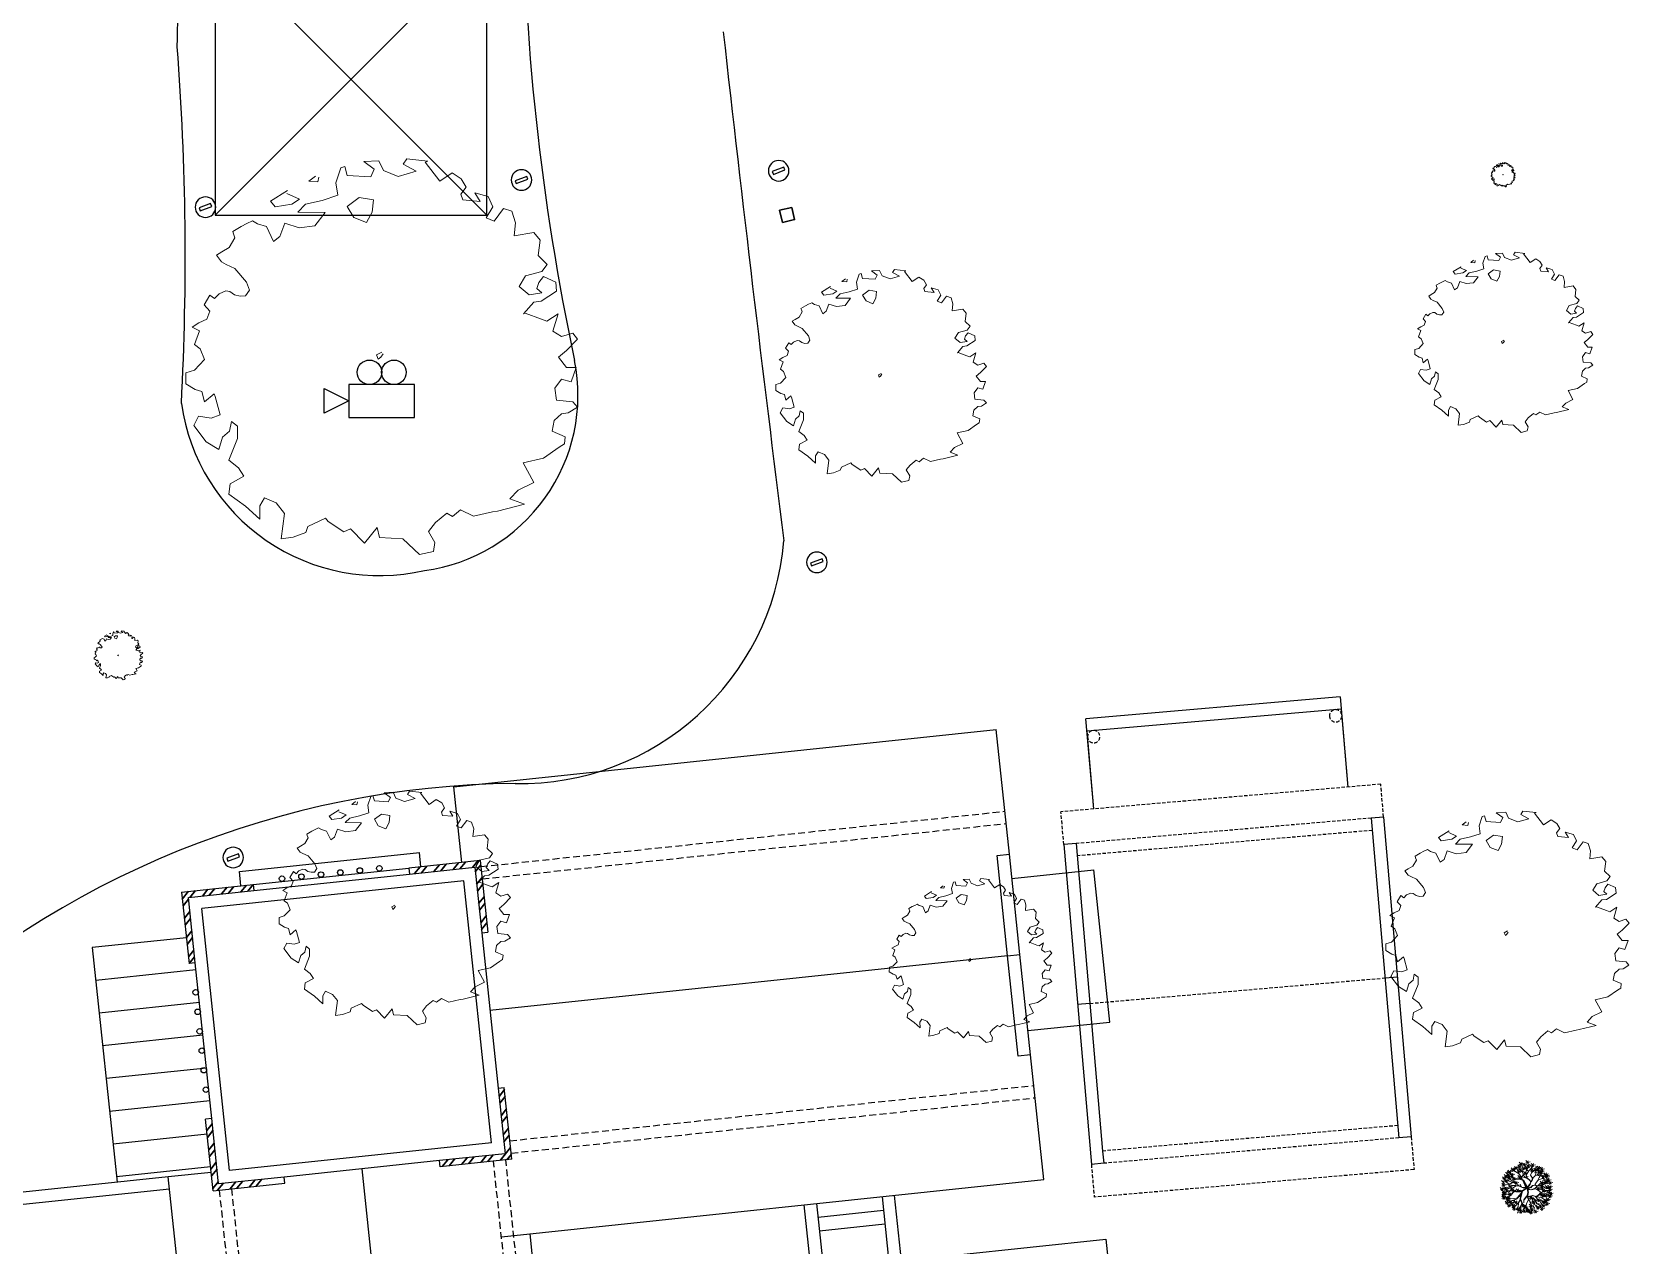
# Model space of a CAD drawing. Extents: x 2080 to 102394, y 2071 to 93424.
# Drawn here: x 86139 to 87303, y 77948 to 78833 of the extents above; entities that cross this region are included whole.
import ezdxf

# ---------------------------------------------------------------- set-up
doc = ezdxf.new("R2010")
doc.units = 0
doc.header["$LTSCALE"] = 20
doc.header["$MEASUREMENT"] = 0
doc.linetypes.add('HIDDEN', pattern=[0.375, 0.25, -0.125])
doc.linetypes.add('HIDDEN2', pattern=[0.1875, 0.125, -0.0625])
for name, color, linetype, lineweight in [('camera', 11, 'Continuous', 13), ('Mango tree', 96, 'Continuous', 5), ('NEEM TREE', 84, 'Continuous', 5), ('sappotta', 114, 'Continuous', 5), ('STONE', 2, 'Continuous', 30), ('tree', 60, 'Continuous', 0)]:
    doc.layers.add(name, color=color, linetype=linetype, lineweight=lineweight)
for name, color, linetype in [('COLUMN', 31, 'Continuous'), ('ELEC', 11, 'Continuous'), ('road', 2, 'Continuous'), ('Roof lilne', 31, 'Continuous'), ('wall', 13, 'Continuous'), ('WOOD', 7, 'Continuous')]:
    doc.layers.add(name, color=color, linetype=linetype)
pattern_1 = [(45, (-16404.348, -343.79), (-7.071068, 7.071068), []), (45, (-16404.348, -338.79), (-7.071068, 7.071068), [])]

# ---------------------------------------------------------------- blocks, each defined once
blk = doc.blocks.new('A$C5D113755')
at = {"color": 9}
for p, q in [((-186, 66), (-186, 9)), ((0, 9), (0, 66)), ((0, 9), (-186, 9))]:
    blk.add_line(p, q, dxfattribs=at)
at = {"layer": 'COLUMN', "linetype": 'HIDDEN2'}
for centre in [(-181.5, 13.5), (-4.5, 13.5)]:
    blk.add_circle(centre, 4.5, dxfattribs=at)
at = {"layer": 'Roof lilne', "linetype": 'HIDDEN2'}
for p, q in [((24, 348), (-210, 348)), ((-210, 324), (-210, 348)), ((24, 324), (24, 348)), ((-201, 207), (15, 207)), ((-210, 90), (-210, 66)), ((24, 90), (24, 66)), ((24, 66), (-210, 66))]:
    blk.add_line(p, q, dxfattribs=at)
at = {"layer": 'Roof lilne'}
for p, q in [((-186, 66), (-186, 0)), ((0, 0), (0, 66)), ((0, 0), (-186, 0))]:
    blk.add_line(p, q, dxfattribs=at)
at = {"layer": 'wall', "color": 2}
for p, q in [((-210, 90), (-210, 324)), ((-201, 324), (-210, 324)), ((-201, 315), (-201, 324)), ((-201, 90), (-201, 315)), ((15, 90), (15, 324)), ((24, 324), (15, 324)), ((24, 90), (24, 324)), ((-201, 207), (-210, 207)), ((15, 207), (24, 207)), ((-201, 90), (-210, 90)), ((24, 90), (15, 90))]:
    blk.add_line(p, q, dxfattribs=at)
at = {"layer": 'wall', "color": 2, "linetype": 'HIDDEN2'}
for p, q in [((15, 324), (-201, 324)), ((15, 315), (-201, 315)), ((15, 99), (-201, 99)), ((15, 90), (-201, 90))]:
    blk.add_line(p, q, dxfattribs=at)
blk = doc.blocks.new('NEEM')
at = {"layer": 'sappotta', "linetype": 'Continuous'}
for p, q in [((-0.1911, 1.0989), (-0.2131, 1.0923)), ((-0.177, 1.0484), (-0.1911, 1.0989)), ((0.0031, 1.1323), (-0.083, 1.1274)), ((-0.083, 1.1274), (-0.0227, 1.0834)), ((0.0298, 1.0769), (0.0031, 1.1323)), ((0.1622, 1.1437), (0.1418, 1.1119)), ((0.1418, 1.1119), (0.2162, 1.072)), ((0.2828, 1.1298), (0.1622, 1.1437)), ((0.2671, 1.1233), (0.2828, 1.1298)), ((0.3509, 1.0158), (0.2671, 1.1233)), ((-0.3588, 1.0435), (-0.3956, 1.0158)), ((-0.3956, 1.0158), (-0.3455, 1.0109)), ((-0.3455, 1.0109), (-0.34, 1.0386)), ((-0.2131, 1.0923), (-0.2421, 1.0068)), ((-0.2421, 1.0068), (-0.2303, 0.9351)), ((-0.0431, 1.0394), (-0.177, 1.0484)), ((-0.0227, 1.0834), (-0.0431, 1.0394)), ((0.1144, 1.0427), (0.0298, 1.0769)), ((0.2162, 1.072), (0.1144, 1.0427)), ((0.4207, 1.063), (0.3509, 1.0158)), ((0.4731, 1.0296), (0.4207, 1.063)), ((0.5006, 0.9816), (0.4731, 1.0296)), ((-0.517, 0.9628), (-0.6142, 0.9009)), ((-0.5209, 0.9449), (-0.5209, 0.9449)), ((-0.4489, 0.9131), (-0.5209, 0.9449)), ((-0.4935, 0.8838), (-0.4489, 0.9131)), ((-0.2303, 0.9351), (-0.3196, 0.9058)), ((-0.1081, 0.9221), (-0.177, 0.8716)), ((-0.0274, 0.9083), (-0.1081, 0.9221)), ((0.4716, 0.9417), (0.5006, 0.9816)), ((0.4825, 0.9083), (0.4716, 0.9417)), ((0.5515, 0.9498), (0.5813, 0.9001)), ((0.6267, 0.9278), (0.5515, 0.9498)), ((0.6541, 0.87), (0.6267, 0.9278)), ((-0.6142, 0.9009), (-0.5891, 0.87)), ((-0.5891, 0.87), (-0.4935, 0.8838)), ((-0.4152, 0.8838), (-0.459, 0.839)), ((-0.459, 0.839), (-0.3032, 0.8374)), ((-0.3196, 0.9058), (-0.4152, 0.8838)), ((-0.3032, 0.8374), (-0.3611, 0.7616)), ((-0.177, 0.8716), (-0.1394, 0.8089)), ((-0.0674, 0.7796), (-0.0345, 0.839)), ((-0.0345, 0.839), (-0.0274, 0.9083)), ((0.5813, 0.9001), (0.4825, 0.9083)), ((0.6157, 0.8064), (0.6541, 0.87)), ((0.7152, 0.8602), (0.6604, 0.7877)), ((0.7622, 0.8439), (0.7152, 0.8602)), ((0.7826, 0.7787), (0.7622, 0.8439)), ((-0.7826, 0.7567), (-0.8304, 0.7291)), ((-0.8304, 0.7291), (-0.8264, 0.7144)), ((-0.7489, 0.7739), (-0.7826, 0.7567)), ((-0.7168, 0.7893), (-0.7489, 0.7739)), ((-0.6886, 0.7722), (-0.7168, 0.7893)), ((-0.6384, 0.7576), (-0.6886, 0.7722)), ((-0.5985, 0.672), (-0.6384, 0.7576)), ((-0.5335, 0.7763), (-0.5617, 0.6989)), ((-0.452, 0.7502), (-0.5335, 0.7763)), ((-0.3611, 0.7616), (-0.452, 0.7502)), ((-0.1394, 0.8089), (-0.0674, 0.7796)), ((0.6604, 0.7877), (0.6157, 0.8064)), ((0.7755, 0.7038), (0.7826, 0.7787)), ((-0.8499, 0.6378), (-0.8922, 0.6126)), ((-0.8178, 0.6924), (-0.8499, 0.6378)), ((-0.8264, 0.7144), (-0.8178, 0.6924)), ((-0.5617, 0.6989), (-0.5985, 0.672)), ((0.8883, 0.7225), (0.7755, 0.7038)), ((0.9236, 0.6785), (0.8883, 0.7225)), ((0.9126, 0.5906), (0.9236, 0.6785)), ((-0.8922, 0.6126), (-0.9228, 0.5938)), ((-0.9228, 0.5938), (-0.8946, 0.5547)), ((-0.8946, 0.5547), (-0.868, 0.5401)), ((0.9643, 0.5409), (0.9126, 0.5906)), ((-0.868, 0.5401), (-0.8178, 0.5173)), ((-0.8178, 0.5173), (-0.752, 0.4399)), ((0.8037, 0.4146), (0.8398, 0.4749)), ((0.8398, 0.4749), (0.9338, 0.5002)), ((0.9424, 0.4708), (0.9165, 0.4374)), ((0.9338, 0.5002), (0.9643, 0.5409)), ((1.0137, 0.4391), (0.9424, 0.4708)), ((-0.9604, 0.3657), (-0.9941, 0.3095)), ((-0.9345, 0.3454), (-0.9604, 0.3657)), ((-0.9079, 0.3723), (-0.9345, 0.3454)), ((-0.8695, 0.3894), (-0.9079, 0.3723)), ((-0.846, 0.3861), (-0.8695, 0.3894)), ((-0.821, 0.3674), (-0.846, 0.3861)), ((-0.7881, 0.3592), (-0.821, 0.3674)), ((-0.7348, 0.3943), (-0.7567, 0.3609)), ((-0.752, 0.4399), (-0.7348, 0.3943)), ((0.8601, 0.3666), (0.8037, 0.4146)), ((0.933, 0.378), (0.8601, 0.3666)), ((0.9165, 0.4374), (0.904, 0.404)), ((0.904, 0.404), (0.933, 0.378)), ((0.9298, 0.3315), (1.0176, 0.3886)), ((1.0176, 0.3886), (1.0137, 0.4391)), ((-0.9941, 0.3095), (-0.9612, 0.2745)), ((-0.9612, 0.2745), (-0.9776, 0.2289)), ((-0.7567, 0.3609), (-0.7881, 0.3592)), ((0.8288, 0.259), (0.8875, 0.3258)), ((0.8875, 0.3258), (0.9298, 0.3315)), ((-1.0231, 0.2077), (-1.0622, 0.1825)), ((-1.0622, 0.1825), (-1.0199, 0.1621)), ((-0.9776, 0.2289), (-1.0231, 0.2077)), ((0.8382, 0.2623), (0.8288, 0.259)), ((0.9306, 0.2281), (0.8382, 0.2623)), ((0.962, 0.2175), (0.9306, 0.2281)), ((1.0254, 0.259), (0.962, 0.2175)), ((0.9964, 0.1597), (1.0254, 0.259)), ((-1.0199, 0.1621), (-1.0489, 0.0839)), ((1.0458, 0.1287), (0.9964, 0.1597)), ((1.1092, 0.1491), (1.0458, 0.1287)), ((1.074, 0.0489), (1.1374, 0.114)), ((1.1374, 0.114), (1.1092, 0.1491)), ((-1.0489, 0.0839), (-1.0168, 0.0595)), ((-1.0168, 0.0595), (-0.991, -0.0024)), ((0.0196, 0.0407), (-0.0094, 0.0244)), ((-0.0094, 0.0244), (0, 0)), ((0, 0), (0.0141, 0.0114)), ((0.0141, 0.0114), (0.0274, 0.031)), ((1.0286, 0.0106), (1.074, 0.0489)), ((1.074, -0.0472), (1.0286, 0.0106)), ((-1.0975, -0.0774), (-1.0983, -0.1401)), ((-1.0481, -0.0619), (-1.0975, -0.0774)), ((-0.991, -0.0024), (-1.0481, -0.0619)), ((1.1288, -0.0472), (1.074, -0.0472)), ((1.0998, -0.1287), (1.1288, -0.0472)), ((-1.0983, -0.1401), (-1.0442, -0.1727)), ((-1.0442, -0.1727), (-1.0066, -0.1849)), ((1.0074, -0.1662), (1.0458, -0.114)), ((1.016, -0.2338), (1.0074, -0.1662)), ((1.0458, -0.114), (1.0998, -0.1287)), ((-1.0066, -0.1849), (-0.9917, -0.2436)), ((-0.9917, -0.2436), (-0.9369, -0.1979)), ((-0.9369, -0.1979), (-0.9298, -0.2134)), ((-0.9298, -0.2134), (-0.9024, -0.3177)), ((1.11, -0.2427), (1.016, -0.2338)), ((1.0834, -0.3063), (1.1367, -0.2729)), ((1.1367, -0.2729), (1.11, -0.2427)), ((-1.0246, -0.325), (-1.0521, -0.378)), ((-0.9526, -0.3364), (-1.0246, -0.325)), ((-0.9024, -0.3177), (-0.9526, -0.3364)), ((-0.8484, -0.4114), (-0.8374, -0.3552)), ((-0.8374, -0.3552), (-0.8029, -0.3828)), ((0.9917, -0.4105), (1.0043, -0.3495)), ((1.0043, -0.3495), (1.045, -0.3112)), ((1.045, -0.3112), (1.0834, -0.3063)), ((-1.0521, -0.378), (-0.9816, -0.4708)), ((-0.9103, -0.5156), (-0.8883, -0.4456)), ((-0.8883, -0.4456), (-0.8484, -0.4114)), ((-0.8029, -0.4521), (-0.8531, -0.5759)), ((-0.8029, -0.3828), (-0.8029, -0.4521)), ((1.0662, -0.4431), (0.9917, -0.4105)), ((1.0615, -0.4839), (1.0662, -0.4431)), ((-0.9816, -0.4708), (-0.9103, -0.5156)), ((0.9432, -0.5653), (1.0317, -0.5026)), ((1.0317, -0.5026), (1.0615, -0.4839)), ((-0.8531, -0.5759), (-0.7967, -0.6191)), ((-0.7967, -0.6191), (-0.7661, -0.668)), ((0.8264, -0.5914), (0.9432, -0.5653)), ((0.8868, -0.7038), (0.8264, -0.5914)), ((-0.8445, -0.7103), (-0.8523, -0.7698)), ((-0.7661, -0.668), (-0.8445, -0.7103)), ((0.7975, -0.747), (0.8868, -0.7038)), ((-0.8523, -0.7698), (-0.7575, -0.8382)), ((-0.676, -0.8358), (-0.6486, -0.791)), ((-0.6486, -0.791), (-0.582, -0.8203)), ((0.7512, -0.7967), (0.7975, -0.747)), ((0.8343, -0.8276), (0.7512, -0.7967)), ((-0.7575, -0.8382), (-0.6753, -0.9123)), ((-0.6753, -0.9123), (-0.676, -0.8358)), ((-0.582, -0.8203), (-0.5343, -0.8806)), ((-0.5343, -0.8806), (-0.5538, -1.0247)), ((-0.4011, -0.9547), (-0.3016, -0.9074)), ((-0.3016, -0.9074), (-0.2859, -0.9262)), ((0.3267, -0.9319), (0.3909, -0.8789)), ((0.3909, -0.8789), (0.423, -0.8968)), ((0.423, -0.8968), (0.47, -0.8602)), ((0.47, -0.8602), (0.5429, -0.896)), ((0.5429, -0.896), (0.6518, -0.8708)), ((0.6518, -0.8708), (0.68, -0.8667)), ((0.68, -0.8667), (0.8343, -0.8276)), ((-0.4857, -1.015), (-0.4128, -0.9881)), ((-0.4128, -0.9881), (-0.4011, -0.9547)), ((-0.2859, -0.9262), (-0.1966, -0.9856)), ((-0.1966, -0.9856), (-0.1575, -0.9685)), ((-0.1575, -0.9685), (-0.0783, -1.0492)), ((-0.0783, -1.0492), (-0.0063, -0.9604)), ((-0.0063, -0.9604), (0.0063, -1.0174)), ((0.2867, -0.9824), (0.3267, -0.9319)), ((0.3235, -1.0459), (0.2867, -0.9824)), ((-0.5538, -1.0247), (-0.4857, -1.015)), ((0.0063, -1.0174), (0.1394, -1.0255)), ((0.1394, -1.0255), (0.2358, -1.1152)), ((0.3141, -1.0964), (0.3235, -1.0459)), ((0.2358, -1.1152), (0.3141, -1.0964))]:
    blk.add_line(p, q, dxfattribs=at)
blk = doc.blocks.new('TREE')
at = {"layer": 'tree', "linetype": 'ByBlock'}
for p, q in [((-0.51, 0.337), (-0.496, 0.444)), ((-0.5, 0.441), (-0.405, 0.364)), ((-0.47, 0.529), (-0.375, 0.452)), ((-0.47, 0.486), (-0.384, 0.511)), ((-0.468, 0.369), (-0.453, 0.476)), ((-0.437, 0.456), (-0.423, 0.564)), ((-0.314, 0.437), (-0.412, 0.488)), ((-0.314, 0.437), (-0.398, 0.504)), ((-0.397, 0.442), (-0.302, 0.366)), ((-0.388, 0.355), (-0.374, 0.462)), ((-0.365, 0.37), (-0.351, 0.477)), ((-0.362, 0.522), (-0.276, 0.546)), ((-0.361, 0.564), (-0.266, 0.488)), ((-0.329, 0.492), (-0.314, 0.599)), ((-0.295, 0.371), (-0.314, 0.437)), ((-0.306, 0.575), (-0.22, 0.6)), ((-0.29, 0.511), (-0.303, 0.57)), ((-0.206, 0.427), (-0.29, 0.511)), ((-0.273, 0.545), (-0.259, 0.653)), ((-0.241, 0.332), (-0.227, 0.439)), ((-0.224, 0.58), (-0.128, 0.503)), ((-0.224, 0.537), (-0.138, 0.562)), ((-0.207, 0.433), (-0.217, 0.605)), ((-0.12, 0.397), (-0.213, 0.432)), ((-0.108, 0.377), (-0.206, 0.427)), ((-0.205, 0.66), (-0.11, 0.584)), ((-0.205, 0.617), (-0.119, 0.642)), ((-0.191, 0.507), (-0.177, 0.615)), ((-0.172, 0.588), (-0.158, 0.695)), ((-0.14, 0.483), (-0.144, 0.522)), ((-0.112, 0.385), (-0.14, 0.483)), ((-0.135, 0.66), (-0.04, 0.584)), ((-0.135, 0.617), (-0.049, 0.642)), ((-0.118, 0.513), (-0.032, 0.538)), ((-0.117, 0.556), (-0.022, 0.479)), ((-0.103, 0.588), (-0.088, 0.695)), ((-0.089, 0.461), (-0.087, 0.635)), ((-0.081, 0.379), (-0.089, 0.461)), ((-0.085, 0.483), (-0.071, 0.591)), ((-0.063, 0.631), (0.032, 0.555)), ((-0.063, 0.588), (0.023, 0.613)), ((-0.059, 0.448), (0.036, 0.372)), ((-0.059, 0.406), (0.027, 0.43)), ((-0.055, 0.643), (-0.052, 0.59)), ((-0.052, 0.59), (-0.011, 0.48)), ((-0.047, 0.644), (-0.047, 0.611)), ((-0.042, 0.6), (-0.035, 0.643)), ((-0.005, 0.464), (-0.042, 0.6)), ((-0.033, 0.707), (0.062, 0.63)), ((-0.033, 0.664), (0.053, 0.689)), ((-0.03, 0.559), (-0.016, 0.666)), ((-0.026, 0.376), (-0.012, 0.483)), ((-0.009, 0.399), (-0.005, 0.464)), ((-0.003, 0.515), (0.083, 0.54)), ((-0.002, 0.558), (0.093, 0.481)), ((0, 0.398), (0.001, 0.473)), ((0.001, 0.473), (0.029, 0.592)), ((0.039, 0.586), (0.006, 0.477)), ((0.017, 0.613), (0.103, 0.638)), ((0.018, 0.656), (0.113, 0.579)), ((0.029, 0.592), (0.023, 0.645)), ((0.03, 0.485), (0.044, 0.593)), ((0.035, 0.641), (0.033, 0.588)), ((0.044, 0.637), (0.039, 0.586)), ((0.05, 0.583), (0.064, 0.691)), ((0.15, 0.552), (0.105, 0.639)), ((0.123, 0.629), (0.219, 0.552)), ((0.123, 0.586), (0.209, 0.611)), ((0.177, 0.413), (0.15, 0.552)), ((0.156, 0.556), (0.17, 0.664)), ((0.163, 0.545), (0.224, 0.6)), ((0.169, 0.409), (0.163, 0.545)), ((0.181, 0.406), (0.226, 0.503)), ((0.188, 0.422), (0.274, 0.447)), ((0.189, 0.465), (0.284, 0.388)), ((0.205, 0.587), (0.301, 0.511)), ((0.205, 0.544), (0.291, 0.569)), ((0.221, 0.392), (0.235, 0.5)), ((0.226, 0.503), (0.287, 0.569)), ((0.238, 0.515), (0.252, 0.622)), ((0.246, 0.432), (0.332, 0.456)), ((0.247, 0.474), (0.342, 0.398)), ((0.265, 0.373), (0.282, 0.487)), ((0.274, 0.368), (0.285, 0.482)), ((0.279, 0.402), (0.293, 0.509)), ((0.282, 0.487), (0.332, 0.535)), ((0.297, 0.5), (0.383, 0.525)), ((0.298, 0.543), (0.393, 0.466)), ((0.33, 0.47), (0.344, 0.578)), ((0.357, 0.405), (0.397, 0.482)), ((0.364, 0.344), (0.378, 0.451)), ((0.373, 0.553), (0.468, 0.477)), ((0.373, 0.511), (0.459, 0.535)), ((0.405, 0.481), (0.42, 0.589)), ((0.409, 0.429), (0.495, 0.453)), ((0.41, 0.471), (0.505, 0.395)), ((0.411, 0.316), (0.458, 0.439)), ((0.442, 0.399), (0.456, 0.507)), ((0.514, 0.402), (0.6, 0.427)), ((0.515, 0.445), (0.61, 0.369)), ((0.547, 0.373), (0.561, 0.48)), ((-0.696, 0.067), (-0.61, 0.091)), ((-0.695, 0.109), (-0.6, 0.033)), ((-0.674, 0.161), (-0.588, 0.186)), ((-0.673, 0.204), (-0.578, 0.127)), ((-0.663, 0.037), (-0.649, 0.145)), ((-0.551, 0.034), (-0.643, -0.019)), ((-0.641, 0.132), (-0.626, 0.239)), ((-0.554, 0.036), (-0.634, 0.064)), ((-0.624, 0.307), (-0.538, 0.332)), ((-0.623, 0.35), (-0.528, 0.273)), ((-0.52, 0.114), (-0.622, 0.141)), ((-0.617, 0.009), (-0.522, -0.068)), ((-0.603, 0.078), (-0.517, 0.103)), ((-0.602, 0.121), (-0.507, 0.045)), ((-0.601, 0.221), (-0.506, 0.145)), ((-0.601, 0.179), (-0.515, 0.203)), ((-0.591, 0.277), (-0.577, 0.385)), ((-0.585, -0.064), (-0.571, 0.044)), ((-0.509, 0.25), (-0.584, 0.249)), ((-0.57, 0.049), (-0.556, 0.156)), ((-0.568, 0.149), (-0.554, 0.256)), ((-0.565, 0.242), (-0.479, 0.267)), ((-0.564, 0.285), (-0.469, 0.209)), ((-0.478, 0.18), (-0.563, 0.306)), ((-0.561, 0.308), (-0.547, 0.415)), ((-0.443, 0.057), (-0.551, 0.034)), ((-0.543, 0.367), (-0.457, 0.391)), ((-0.542, 0.409), (-0.447, 0.333)), ((-0.532, 0.213), (-0.518, 0.32)), ((-0.449, 0.308), (-0.531, 0.364)), ((-0.48, 0.328), (-0.524, 0.371)), ((-0.459, 0.055), (-0.523, 0.114)), ((-0.444, 0.06), (-0.52, 0.114)), ((-0.518, 0.024), (-0.423, -0.053)), ((-0.518, -0.019), (-0.433, 0.006)), ((-0.481, 0.182), (-0.517, 0.182)), ((-0.475, 0.329), (-0.514, 0.378)), ((-0.476, 0.233), (-0.509, 0.25)), ((-0.501, 0.398), (-0.415, 0.423)), ((-0.452, 0.377), (-0.492, 0.415)), ((-0.486, -0.048), (-0.471, 0.059)), ((-0.422, 0.097), (-0.478, 0.18)), ((-0.395, 0.219), (-0.476, 0.233)), ((-0.354, 0.341), (-0.452, 0.377)), ((-0.39, 0.223), (-0.449, 0.308)), ((-0.447, 0.273), (-0.351, 0.196)), ((-0.447, 0.23), (-0.361, 0.255)), ((-0.407, 0.225), (-0.445, 0.305)), ((-0.4, 0.037), (-0.443, 0.057)), ((-0.41, 0.046), (-0.425, 0.1)), ((-0.393, 0.041), (-0.422, 0.097)), ((-0.414, 0.2), (-0.4, 0.308)), ((-0.207, 0.033), (-0.4, 0.037)), ((-0.398, 0.399), (-0.312, 0.424)), ((-0.235, 0.3), (-0.39, 0.307)), ((-0.299, 0.218), (-0.39, 0.223)), ((-0.228, 0.012), (-0.389, 0.033)), ((-0.295, 0.373), (-0.384, 0.406)), ((-0.284, 0.274), (-0.354, 0.341)), ((-0.26, 0.197), (-0.339, 0.217)), ((-0.21, 0.018), (-0.329, -0.041)), ((-0.132, 0.037), (-0.324, -0.049)), ((-0.312, 0.273), (-0.217, 0.196)), ((-0.312, 0.23), (-0.227, 0.255)), ((-0.262, 0.214), (-0.299, 0.218)), ((-0.252, 0.302), (-0.298, 0.373)), ((-0.233, 0.303), (-0.295, 0.371)), ((-0.26, 0.236), (-0.284, 0.274)), ((-0.214, 0.023), (-0.282, 0.029)), ((-0.28, 0.2), (-0.265, 0.308)), ((-0.274, 0.404), (-0.179, 0.328)), ((-0.274, 0.361), (-0.188, 0.386)), ((-0.248, 0.16), (-0.262, 0.214)), ((-0.243, 0.166), (-0.26, 0.236)), ((-0.156, 0.05), (-0.248, 0.16)), ((-0.128, 0.063), (-0.243, 0.166)), ((-0.236, 0.178), (-0.14, 0.101)), ((-0.236, 0.135), (-0.15, 0.16)), ((-0.122, 0.26), (-0.233, 0.303)), ((-0.141, 0.058), (-0.223, 0.145)), ((-0.201, 0.034), (-0.21, 0.018)), ((-0.203, 0.106), (-0.189, 0.213)), ((-0.127, 0.055), (-0.201, 0.034)), ((-0.126, 0.049), (-0.197, 0.023)), ((-0.123, 0.268), (-0.192, 0.36)), ((0, 0), (-0.132, 0.037)), ((0, 0), (-0.126, 0.049)), ((-0.08, 0.211), (-0.122, 0.263)), ((-0.075, 0.181), (-0.122, 0.26)), ((-0.038, 0.025), (-0.118, 0.056)), ((-0.075, 0.245), (-0.108, 0.377)), ((-0.106, 0.295), (-0.02, 0.319)), ((-0.105, 0.337), (-0.01, 0.261)), ((-0.095, 0.334), (-0.081, 0.379)), ((-0.083, 0.292), (-0.09, 0.349)), ((-0.077, 0.189), (-0.075, 0.245)), ((-0.062, 0.105), (-0.077, 0.189)), ((-0.055, 0.145), (-0.076, 0.201)), ((-0.073, 0.265), (-0.058, 0.372)), ((-0.042, 0.069), (-0.062, 0.105)), ((-0.061, 0.128), (-0.023, 0.204)), ((-0.056, 0.1), (-0.061, 0.128)), ((-0.013, 0.029), (-0.058, 0.078)), ((0.006, 0.047), (-0.056, 0.1)), ((-0.003, 0.034), (-0.042, 0.069)), ((-0.005, 0.03), (-0.038, 0.025)), ((0, 0.003), (-0.026, -0.046)), ((-0.019, 0.017), (-0.002, 0.014)), ((0, 0.003), (-0.014, -0.047)), ((0.069, 0.306), (-0.009, 0.399)), ((0.04, 0.032), (-0.005, 0.03)), ((-0.002, 0.014), (0.04, 0.032)), ((0.07, 0.32), (0, 0.398)), ((0, 0), (0.044, 0.025)), ((0, 0), (0.091, -0.073)), ((0, 0), (0.139, -0.009)), ((0.002, 0.037), (0.098, 0.216)), ((0.016, 0.04), (0.088, 0.177)), ((0.043, 0.047), (0.016, 0.04)), ((0.088, 0.177), (0.038, 0.06)), ((0.099, 0.176), (0.043, 0.047)), ((0.044, 0.025), (0.111, 0.187)), ((0.046, 0.011), (0.134, 0.001)), ((0.092, 0.251), (0.069, 0.306)), ((0.106, 0.27), (0.07, 0.32)), ((0.075, 0.363), (0.171, 0.286)), ((0.075, 0.32), (0.161, 0.345)), ((0.097, 0.224), (0.092, 0.251)), ((0.098, 0.216), (0.099, 0.176)), ((0.106, 0.267), (0.141, 0.293)), ((0.106, 0.239), (0.143, 0.282)), ((0.111, 0.187), (0.106, 0.239)), ((0.108, 0.29), (0.122, 0.398)), ((0.134, 0.001), (0.198, 0.023)), ((0.139, -0.009), (0.204, 0.018)), ((0.141, 0.293), (0.169, 0.409)), ((0.143, 0.282), (0.177, 0.413)), ((0.146, 0.28), (0.235, 0.3)), ((0.233, 0.311), (0.147, 0.288)), ((0.171, 0.245), (0.266, 0.168)), ((0.219, 0.164), (0.188, 0.228)), ((0.188, 0.228), (0.219, 0.13)), ((0.198, 0.023), (0.21, 0.064)), ((0.203, 0.172), (0.217, 0.28)), ((0.204, 0.018), (0.217, 0.054)), ((0.208, 0.013), (0.249, 0.015)), ((0.21, 0.064), (0.221, 0.147)), ((0.214, 0.023), (0.246, 0.017)), ((0.217, 0.054), (0.23, 0.163)), ((0.219, 0.161), (0.256, 0.226)), ((0.23, 0.163), (0.264, 0.224)), ((0.235, 0.3), (0.267, 0.359)), ((0.246, 0.017), (0.311, 0.048)), ((0.249, 0.312), (0.344, 0.236)), ((0.249, 0.269), (0.335, 0.294)), ((0.249, 0.015), (0.323, 0.041)), ((0.258, 0.229), (0.331, 0.294)), ((0.264, 0.224), (0.401, 0.242)), ((0.267, 0.359), (0.357, 0.405)), ((0.282, 0.24), (0.296, 0.347)), ((0.311, 0.048), (0.336, 0.133)), ((0.317, 0.046), (0.389, 0.033)), ((0.331, 0.373), (0.417, 0.398)), ((0.331, 0.294), (0.411, 0.316)), ((0.332, 0.416), (0.427, 0.34)), ((0.336, 0.133), (0.424, 0.159)), ((0.343, 0.291), (0.426, 0.31)), ((0.387, 0.266), (0.402, 0.373)), ((0.389, 0.033), (0.456, 0.05)), ((0.394, 0.036), (0.45, 0.001)), ((0.401, 0.242), (0.545, 0.235)), ((0.403, 0.15), (0.428, 0.151)), ((0.412, 0.313), (0.536, 0.357)), ((0.418, 0.213), (0.513, 0.137)), ((0.418, 0.17), (0.504, 0.195)), ((0.424, 0.159), (0.482, 0.194)), ((0.424, 0.159), (0.503, 0.136)), ((0.426, 0.31), (0.537, 0.349)), ((0.428, 0.151), (0.498, 0.132)), ((0.542, 0.338), (0.432, 0.308)), ((0.539, -0.18), (0.432, 0.012)), ((0.444, 0.355), (0.539, 0.278)), ((0.444, 0.312), (0.53, 0.337)), ((0.45, 0.001), (0.533, 0.007)), ((0.451, 0.141), (0.465, 0.248)), ((0.453, 0.094), (0.548, 0.017)), ((0.456, 0.05), (0.507, 0.095)), ((0.466, 0.002), (0.561, -0.075)), ((0.477, 0.283), (0.491, 0.39)), ((0.482, 0.194), (0.552, 0.312)), ((0.492, 0.113), (0.578, 0.138)), ((0.493, 0.156), (0.588, 0.079)), ((0.496, 0.109), (0.591, 0.032)), ((0.503, 0.136), (0.618, 0.152)), ((0.507, 0.097), (0.612, 0.171)), ((0.507, 0.095), (0.572, 0.089)), ((0.525, 0.083), (0.539, 0.191)), ((0.525, 0.036), (0.611, 0.061)), ((0.533, 0.007), (0.64, -0.062)), ((0.536, 0.007), (0.638, -0.031)), ((0.543, 0.287), (0.638, 0.21)), ((0.543, 0.244), (0.629, 0.269)), ((0.545, 0.235), (0.583, 0.261)), ((0.558, 0.007), (0.572, 0.114)), ((0.572, 0.089), (0.628, 0.107)), ((0.576, 0.214), (0.59, 0.322)), ((0.582, -0.077), (0.597, 0.031)), ((0.591, 0.075), (0.677, 0.099)), ((0.592, 0.117), (0.687, 0.041)), ((0.61, -0.014), (0.696, 0.011)), ((0.611, 0.029), (0.706, -0.047)), ((0.624, 0.045), (0.638, 0.152)), ((0.643, -0.043), (0.657, 0.064)), ((-0.682, -0.055), (-0.587, -0.131)), ((-0.682, -0.098), (-0.597, -0.073)), ((-0.669, -0.223), (-0.583, -0.198)), ((-0.65, -0.127), (-0.635, -0.02)), ((-0.454, -0.073), (-0.64, -0.051)), ((-0.632, -0.239), (-0.536, -0.316)), ((-0.632, -0.282), (-0.546, -0.257)), ((-0.529, -0.128), (-0.626, -0.133)), ((-0.621, -0.164), (-0.525, -0.241)), ((-0.621, -0.207), (-0.535, -0.182)), ((-0.618, -0.034), (-0.532, -0.009)), ((-0.526, -0.13), (-0.611, -0.175)), ((-0.455, -0.168), (-0.611, -0.187)), ((-0.607, -0.197), (-0.556, -0.183)), ((-0.553, -0.188), (-0.605, -0.205)), ((-0.599, -0.312), (-0.585, -0.204)), ((-0.588, -0.237), (-0.574, -0.129)), ((-0.468, -0.173), (-0.583, -0.255)), ((-0.506, -0.281), (-0.565, -0.299)), ((-0.558, -0.304), (-0.462, -0.38)), ((-0.558, -0.347), (-0.472, -0.322)), ((-0.477, -0.172), (-0.553, -0.188)), ((-0.454, -0.076), (-0.529, -0.128)), ((-0.525, -0.376), (-0.511, -0.269)), ((-0.478, -0.282), (-0.508, -0.303)), ((-0.37, -0.277), (-0.506, -0.281)), ((-0.417, -0.327), (-0.504, -0.395)), ((-0.423, -0.345), (-0.497, -0.402)), ((-0.488, -0.392), (-0.392, -0.468)), ((-0.488, -0.435), (-0.402, -0.41)), ((-0.484, -0.411), (-0.423, -0.345)), ((-0.409, -0.34), (-0.482, -0.422)), ((-0.407, -0.172), (-0.477, -0.172)), ((-0.469, -0.176), (-0.374, -0.253)), ((-0.469, -0.219), (-0.384, -0.194)), ((-0.461, -0.26), (-0.365, -0.337)), ((-0.461, -0.303), (-0.375, -0.278)), ((-0.387, -0.146), (-0.455, -0.168)), ((-0.455, -0.464), (-0.441, -0.357)), ((-0.334, -0.044), (-0.454, -0.076)), ((-0.342, -0.062), (-0.452, -0.073)), ((-0.437, -0.248), (-0.422, -0.141)), ((-0.428, -0.333), (-0.414, -0.225)), ((-0.404, -0.341), (-0.422, -0.465)), ((-0.417, -0.165), (-0.398, -0.159)), ((-0.395, -0.276), (-0.417, -0.327)), ((-0.39, -0.275), (-0.409, -0.34)), ((-0.407, -0.172), (-0.4, -0.227)), ((-0.324, -0.049), (-0.4, -0.184)), ((-0.4, -0.184), (-0.39, -0.275)), ((-0.4, -0.227), (-0.395, -0.276)), ((-0.343, -0.421), (-0.396, -0.488)), ((-0.329, -0.041), (-0.387, -0.146)), ((-0.37, -0.277), (-0.303, -0.243)), ((-0.325, -0.247), (-0.37, -0.277)), ((-0.366, -0.501), (-0.351, -0.394)), ((-0.285, -0.131), (-0.347, -0.181)), ((-0.279, -0.382), (-0.343, -0.421)), ((-0.342, -0.35), (-0.247, -0.426)), ((-0.342, -0.393), (-0.256, -0.368)), ((-0.206, -0.219), (-0.325, -0.247)), ((-0.309, -0.422), (-0.295, -0.315)), ((-0.303, -0.243), (-0.21, -0.231)), ((-0.171, -0.129), (-0.285, -0.131)), ((-0.172, -0.14), (-0.282, -0.134)), ((-0.239, -0.305), (-0.279, -0.382)), ((-0.276, -0.387), (-0.268, -0.436)), ((-0.188, -0.191), (-0.235, -0.311)), ((-0.235, -0.311), (-0.207, -0.482)), ((-0.161, -0.155), (-0.227, -0.298)), ((-0.222, -0.35), (-0.127, -0.426)), ((-0.222, -0.392), (-0.137, -0.368)), ((-0.19, -0.422), (-0.175, -0.315)), ((-0.163, -0.13), (-0.188, -0.191)), ((-0.114, -0.27), (-0.177, -0.373)), ((-0.172, -0.262), (-0.086, -0.237)), ((-0.171, -0.219), (-0.076, -0.295)), ((-0.078, -0.099), (-0.163, -0.13)), ((-0.133, -0.136), (-0.161, -0.155)), ((-0.16, -0.164), (-0.132, -0.198)), ((-0.069, -0.103), (-0.158, -0.138)), ((-0.112, -0.359), (-0.155, -0.473)), ((-0.106, -0.381), (-0.152, -0.472)), ((-0.149, -0.159), (-0.079, -0.113)), ((-0.149, -0.159), (-0.133, -0.192)), ((-0.139, -0.291), (-0.125, -0.184)), ((-0.133, -0.192), (-0.055, -0.238)), ((-0.132, -0.198), (-0.107, -0.275)), ((-0.127, -0.208), (-0.055, -0.238)), ((-0.117, -0.218), (-0.106, -0.28)), ((-0.107, -0.275), (-0.112, -0.359)), ((-0.11, -0.295), (-0.106, -0.381)), ((-0.102, -0.288), (-0.096, -0.39)), ((-0.096, -0.39), (-0.033, -0.466)), ((-0.091, -0.412), (0.004, -0.489)), ((-0.019, -0.332), (-0.084, -0.48)), ((-0.026, -0.046), (-0.078, -0.099)), ((-0.014, -0.047), (-0.069, -0.103)), ((0.004, -0.038), (-0.063, -0.105)), ((-0.059, -0.485), (-0.045, -0.377)), ((-0.055, -0.238), (-0.018, -0.338)), ((-0.011, -0.334), (-0.049, -0.242)), ((-0.049, -0.39), (-0.027, -0.322)), ((-0.018, -0.338), (0.05, -0.461)), ((-0.008, -0.336), (0.113, -0.369)), ((-0.008, -0.35), (0.116, -0.374)), ((0.079, -0.072), (-0.003, -0.031)), ((-0.003, -0.05), (0.044, -0.129)), ((0, -0.016), (0.079, -0.072)), ((0.007, -0.04), (0.046, -0.126)), ((0.022, -0.012), (0.134, -0.013)), ((0.129, -0.165), (0.041, -0.112)), ((0.044, -0.129), (0.133, -0.189)), ((0.046, -0.126), (0.13, -0.176)), ((0.068, -0.426), (0.164, -0.502)), ((0.07, -0.421), (0.156, -0.396)), ((0.071, -0.378), (0.166, -0.455)), ((0.078, -0.078), (0.151, -0.08)), ((0.091, -0.073), (0.155, -0.074)), ((0.101, -0.498), (0.115, -0.391)), ((0.103, -0.45), (0.117, -0.343)), ((0.113, -0.369), (0.15, -0.424)), ((0.118, -0.365), (0.26, -0.428)), ((0.13, -0.176), (0.158, -0.274)), ((0.132, -0.17), (0.336, -0.203)), ((0.14, -0.213), (0.235, -0.29)), ((0.14, -0.256), (0.226, -0.231)), ((0.145, -0.229), (0.153, -0.393)), ((0.15, -0.424), (0.207, -0.482)), ((0.151, -0.08), (0.196, -0.117)), ((0.155, -0.074), (0.169, -0.091)), ((0.158, -0.274), (0.224, -0.316)), ((0.169, -0.091), (0.199, -0.117)), ((0.172, -0.286), (0.187, -0.178)), ((0.191, -0.413), (0.277, -0.388)), ((0.192, -0.37), (0.287, -0.447)), ((0.199, -0.117), (0.211, -0.159)), ((0.2, -0.122), (0.28, -0.1)), ((0.291, -0.098), (0.201, -0.111)), ((0.211, -0.159), (0.258, -0.235)), ((0.216, -0.119), (0.216, -0.153)), ((0.216, -0.153), (0.259, -0.224)), ((0.224, -0.316), (0.223, -0.378)), ((0.223, -0.378), (0.261, -0.503)), ((0.224, -0.442), (0.238, -0.335)), ((0.226, -0.313), (0.278, -0.369)), ((0.235, -0.259), (0.331, -0.336)), ((0.235, -0.302), (0.321, -0.277)), ((0.258, -0.235), (0.307, -0.28)), ((0.259, -0.224), (0.326, -0.243)), ((0.268, -0.332), (0.282, -0.224)), ((0.309, -0.274), (0.269, -0.233)), ((0.269, -0.233), (0.328, -0.252)), ((0.28, -0.1), (0.361, -0.1)), ((0.307, -0.28), (0.318, -0.39)), ((0.317, -0.417), (0.403, -0.392)), ((0.318, -0.374), (0.413, -0.451)), ((0.318, -0.39), (0.376, -0.506)), ((0.322, -0.241), (0.408, -0.216)), ((0.323, -0.198), (0.418, -0.275)), ((0.401, -0.488), (0.324, -0.398)), ((0.326, -0.243), (0.348, -0.287)), ((0.336, -0.203), (0.433, -0.262)), ((0.348, -0.287), (0.422, -0.314)), ((0.35, -0.281), (0.568, -0.298)), ((0.35, -0.446), (0.364, -0.339)), ((0.355, -0.099), (0.432, -0.075)), ((0.355, -0.27), (0.37, -0.163)), ((0.361, -0.1), (0.461, -0.159)), ((0.392, -0.3), (0.558, -0.305)), ((0.404, -0.509), (0.418, -0.401)), ((0.405, -0.334), (0.491, -0.309)), ((0.406, -0.291), (0.501, -0.368)), ((0.422, -0.314), (0.489, -0.409)), ((0.429, -0.202), (0.524, -0.279)), ((0.432, -0.075), (0.535, -0.071)), ((0.438, -0.363), (0.453, -0.256)), ((0.451, -0.001), (0.547, -0.192)), ((0.459, -0.372), (0.554, -0.449)), ((0.459, -0.415), (0.545, -0.39)), ((0.461, -0.159), (0.582, -0.147)), ((0.461, -0.275), (0.475, -0.167)), ((0.466, -0.041), (0.552, -0.016)), ((0.488, -0.218), (0.503, -0.11)), ((0.488, -0.336), (0.574, -0.311)), ((0.489, -0.293), (0.584, -0.369)), ((0.492, -0.444), (0.506, -0.337)), ((0.498, -0.069), (0.584, -0.044)), ((0.499, -0.026), (0.594, -0.103)), ((0.5, -0.309), (0.586, -0.284)), ((0.514, -0.191), (0.529, -0.084)), ((0.521, -0.365), (0.535, -0.258)), ((0.528, -0.209), (0.623, -0.285)), ((0.528, -0.252), (0.613, -0.227)), ((0.547, -0.192), (0.592, -0.243)), ((0.55, -0.004), (0.645, -0.081)), ((0.55, -0.047), (0.636, -0.022)), ((0.554, -0.182), (0.649, -0.259)), ((0.554, -0.225), (0.639, -0.2)), ((0.634, -0.043), (0.557, -0.003)), ((0.562, -0.138), (0.658, -0.214)), ((0.562, -0.181), (0.648, -0.156)), ((0.582, -0.147), (0.612, -0.162)), ((0.595, -0.21), (0.609, -0.103)), ((-0.475, -0.506), (-0.389, -0.482)), ((-0.474, -0.464), (-0.379, -0.54)), ((-0.442, -0.536), (-0.428, -0.429)), ((-0.399, -0.472), (-0.313, -0.447)), ((-0.398, -0.429), (-0.303, -0.505)), ((-0.38, -0.584), (-0.294, -0.559)), ((-0.379, -0.541), (-0.284, -0.618)), ((-0.347, -0.614), (-0.333, -0.506)), ((-0.268, -0.436), (-0.288, -0.496)), ((-0.255, -0.573), (-0.169, -0.548)), ((-0.254, -0.53), (-0.159, -0.607)), ((-0.213, -0.463), (-0.252, -0.579)), ((-0.209, -0.482), (-0.24, -0.585)), ((-0.207, -0.482), (-0.235, -0.596)), ((-0.222, -0.602), (-0.208, -0.495)), ((-0.219, -0.63), (-0.123, -0.707)), ((-0.219, -0.673), (-0.133, -0.648)), ((-0.186, -0.702), (-0.172, -0.595)), ((-0.185, -0.589), (-0.099, -0.564)), ((-0.184, -0.546), (-0.089, -0.622)), ((-0.142, -0.549), (-0.158, -0.619)), ((-0.155, -0.473), (-0.142, -0.549)), ((-0.152, -0.475), (-0.115, -0.511)), ((-0.152, -0.618), (-0.138, -0.511)), ((-0.128, -0.611), (-0.033, -0.688)), ((-0.128, -0.654), (-0.043, -0.629)), ((-0.096, -0.683), (-0.081, -0.576)), ((-0.092, -0.455), (-0.006, -0.43)), ((-0.063, -0.521), (-0.092, -0.63)), ((-0.034, -0.463), (-0.063, -0.521)), ((-0.046, -0.61), (0.04, -0.585)), ((-0.045, -0.567), (0.05, -0.644)), ((-0.033, -0.466), (-0.018, -0.508)), ((-0.029, -0.656), (0.067, -0.732)), ((-0.029, -0.698), (0.057, -0.674)), ((-0.018, -0.508), (-0.018, -0.637)), ((-0.017, -0.547), (0.01, -0.641)), ((-0.013, -0.64), (0.001, -0.532)), ((-0.002, -0.637), (-0.013, -0.583)), ((0.004, -0.728), (0.018, -0.621)), ((0.01, -0.616), (0.096, -0.591)), ((0.011, -0.573), (0.106, -0.649)), ((0.043, -0.645), (0.057, -0.538)), ((0.05, -0.461), (0.132, -0.517)), ((0.051, -0.469), (0.065, -0.634)), ((0.074, -0.635), (0.052, -0.477)), ((0.068, -0.469), (0.154, -0.444)), ((0.077, -0.644), (0.163, -0.62)), ((0.078, -0.602), (0.173, -0.678)), ((0.11, -0.674), (0.125, -0.567)), ((0.12, -0.496), (0.216, -0.573)), ((0.12, -0.539), (0.206, -0.514)), ((0.132, -0.517), (0.198, -0.609)), ((0.153, -0.568), (0.167, -0.461)), ((0.178, -0.59), (0.274, -0.666)), ((0.178, -0.633), (0.264, -0.608)), ((0.207, -0.482), (0.209, -0.59)), ((0.211, -0.662), (0.225, -0.555)), ((0.239, -0.56), (0.325, -0.535)), ((0.24, -0.517), (0.335, -0.593)), ((0.244, -0.559), (0.339, -0.635)), ((0.244, -0.602), (0.33, -0.577)), ((0.247, -0.45), (0.265, -0.545)), ((0.26, -0.428), (0.35, -0.533)), ((0.261, -0.503), (0.292, -0.568)), ((0.266, -0.53), (0.284, -0.575)), ((0.272, -0.589), (0.286, -0.482)), ((0.277, -0.631), (0.291, -0.524)), ((0.319, -0.476), (0.415, -0.553)), ((0.319, -0.519), (0.405, -0.494)), ((0.352, -0.548), (0.366, -0.441)), ((0.391, -0.495), (0.362, -0.453)), ((0.362, -0.453), (0.382, -0.505)), ((0.371, -0.479), (0.457, -0.454)), ((0.372, -0.436), (0.467, -0.513))]:
    blk.add_line(p, q, dxfattribs=at)
blk = doc.blocks.new('A$C16A84746')
at = {"layer": 'ELEC'}
blk.add_lwpolyline([(14.9, 44.1), (61.5, 44.1), (61.5, 32.9), (14.9, 32.9)], close=True, dxfattribs=at)
blk.add_circle((38.5, 38.5), 38.5, dxfattribs=at)
blk = doc.blocks.new('A$C35C137D2')
at = {"layer": 'Roof lilne'}
for p, q in [((98.8, 62.7), (-99.2, 62.7)), ((-99.2, 62.7), (-99.2, -135.3)), ((-99.2, -135.3), (98.8, 62.7)), ((98.8, -135.3), (-99.2, 62.7)), ((98.8, -135.3), (98.8, 62.7)), ((-99.2, -135.3), (98.8, -135.3))]:
    blk.add_line(p, q, dxfattribs=at)
blk = doc.blocks.new('A$C22A82026')
at = {"layer": 'ELEC', "ltscale": 0.5}
blk.add_lwpolyline([(-10.21, -0.29), (-19.21, -4.79), (-19.21, 4.21), (-10.21, -0.29)], dxfattribs=at)
blk.add_lwpolyline([(-10.21, 5.71), (-10.21, -6.29), (13.79, -6.29), (13.79, 5.71)], close=True, dxfattribs=at)
blk = doc.blocks.new('A$C265A360F')
at = {"layer": 'ELEC', "ltscale": 0.5}
for centre in [(33.1, 20.9), (50.9, 20.9)]:
    blk.add_circle(centre, 8.94, dxfattribs=at)
at = {"layer": 'ELEC', "ltscale": 0.5, "xscale": 2, "yscale": 2, "zscale": 2}
blk.add_blockref('A$C22A82026', (38.4, 0.6), dxfattribs=at)
blk = doc.blocks.new('A$C37FB65D7')
at = {"layer": 'STONE', "ltscale": 5}
h = blk.add_hatch(dxfattribs=at)
h.set_pattern_fill('STEEL', color=256, scale=80, style=0)
h.set_pattern_definition(pattern_1)
h.paths.add_polyline_path([(-57, 409.5), (-57, 414), (-109.5, 414), (-109.5, 361.5), (-105, 361.5), (-105, 409.5)])
h = blk.add_hatch(dxfattribs=at)
h.set_pattern_fill('STEEL', color=256, scale=80, style=0)
h.set_pattern_definition(pattern_1)
h.paths.add_polyline_path([(105, 409.5), (105, 361.5), (109.5, 361.5), (109.5, 414), (57, 414), (57, 409.5)])
h = blk.add_hatch(dxfattribs=at)
h.set_pattern_fill('STEEL', color=256, scale=80, style=0)
h.set_pattern_definition(pattern_1)
h.paths.add_polyline_path([(-109.5, 195), (-69, 195), (-69, 199.5), (-105, 199.5), (-105, 247.5), (-109.5, 247.5)])
h = blk.add_hatch(dxfattribs=at)
h.set_pattern_fill('STEEL', color=256, scale=80, style=0)
h.set_pattern_definition(pattern_1)
h.paths.add_polyline_path([(109.5, 247.5), (105, 247.5), (105, 199.5), (57, 199.5), (57, 195), (109.5, 195)])
h.paths.add_polyline_path([(72, 196.5), (94.5, 196.5), (94.5, 180.2), (72, 180.2)], flags=9)
for p, q in [((-66, 424.5), (66, 424.5)), ((-66, 414), (-66, 424.5)), ((66, 414), (66, 424.5)), ((327, 129.5), (375, 129.5)), ((375, 139.5), (375, 91.5)), ((384, 139.5), (384, 91.5)), ((327, 119.5), (375, 119.5))]:
    blk.add_line(p, q)
at = {"color": 8}
for p, q in [((-57, 414), (57, 414)), ((-109.5, 380.5), (-178.5, 380.5)), ((-178.5, 380.5), (-178.5, 208.5)), ((-105, 356.5), (-178.5, 356.5)), ((-105, 332.5), (-178.5, 332.5)), ((-105, 308.5), (-178.5, 308.5)), ((-105, 284.5), (-178.5, 284.5)), ((-105, 260.5), (-178.5, 260.5)), ((-109.5, 236.5), (-178.5, 236.5)), ((-109.5, 212.5), (-178.5, 212.5))]:
    blk.add_line(p, q, dxfattribs=at)
at = {"layer": 'Roof lilne'}
for p, q in [((96, 469.5), (493.5, 469.5)), ((96, 414), (96, 469.5)), ((493.5, 378), (493.5, 469.5)), ((493.5, 360.2), (553.5, 360.2)), ((553.5, 248.7), (553.5, 360.2)), ((484.5, 304.5), (105, 304.5)), ((493.5, 248.7), (553.5, 248.7)), ((493.5, 139.5), (493.5, 231)), ((-141, -199.5), (-141, 208.5)), ((-109.5, 208.5), (-141, 208.5)), ((0, 199.5), (0, -199.5)), ((96, 139.5), (493.5, 139.5)), ((117, 70.5), (117, 139.5))]:
    blk.add_line(p, q, dxfattribs=at)
blk.add_lwpolyline([(534, -349.5), (312, -349.5), (312, 91.5), (534, 91.5)], close=True, dxfattribs=at)
at = {"layer": 'wall'}
for p, q in [((-109.5, 414), (-57, 414)), ((-109.5, 414), (-109.5, 361.5)), ((-105, 361.5), (-105, 409.5)), ((-105, 409.5), (-57, 409.5)), ((-57, 414), (-57, 409.5)), ((109.5, 414), (57, 414)), ((57, 414), (57, 409.5)), ((57, 409.5), (105, 409.5)), ((105, 409.5), (105, 361.5)), ((109.5, 414), (109.5, 361.5)), ((-105, 361.5), (-109.5, 361.5)), ((105, 361.5), (109.5, 361.5)), ((-105, 247.5), (-109.5, 247.5)), ((-109.5, 195), (-109.5, 247.5)), ((-105, 199.5), (-105, 247.5)), ((105, 247.5), (105, 199.5)), ((105, 247.5), (109.5, 247.5)), ((109.5, 195), (109.5, 247.5)), ((-57, 199.5), (-105, 199.5)), ((-57, 195), (-57, 199.5)), ((105, 199.5), (57, 199.5)), ((57, 195), (57, 199.5)), ((-109.5, 195), (-57, 195)), ((109.5, 195), (57, 195))]:
    blk.add_line(p, q, dxfattribs=at)
at = {"layer": 'wall', "color": 2}
for p, q in [((-57, 409.5), (57, 409.5)), ((-96, 208.5), (-96, 400.5)), ((96, 400.5), (-96, 400.5)), ((96, 208.5), (96, 400.5)), ((484.5, 304.5), (484.5, 378)), ((484.5, 378), (493.5, 378)), ((493.5, 304.5), (493.5, 378)), ((-105, 247.5), (-105, 361.5)), ((105, 361.5), (105, 247.5)), ((484.5, 231), (484.5, 304.5)), ((484.5, 304.5), (493.5, 304.5)), ((493.5, 231), (493.5, 304.5)), ((493.5, 231), (484.5, 231)), ((-141, 208.5), (-291, 208.5)), ((-141, 199.5), (-282, 199.5)), ((96, 208.5), (-96, 208.5)), ((57, 199.5), (-57, 199.5)), ((318, 91.5), (318, 139.5)), ((327, 139.5), (327, 91.5))]:
    blk.add_line(p, q, dxfattribs=at)
at = {"layer": 'wall', "color": 0, "linetype": 'HIDDEN'}
for p, q in [((109.5, 409.5), (493.5, 409.5)), ((109.5, 400.5), (493.5, 400.5)), ((109.5, 208.5), (493.5, 208.5)), ((109.5, 199.5), (493.5, 199.5)), ((-105, 195), (-105, -199.5)), ((-96, 195), (-96, -199.5)), ((96, -199.5), (96, 195)), ((105, -199.5), (105, 195))]:
    blk.add_line(p, q, dxfattribs=at)
at = {"layer": 'WOOD', "color": 8}
for centre in [(-35.7, 416), (-21.4, 416), (-7.1, 416), (7.1, 416), (21.4, 416), (35.7, 416), (-107, 340.2), (-107, 325.9), (-107, 311.6), (-107, 297.4), (-107, 283.1), (-107, 268.8)]:
    blk.add_circle(centre, 2, dxfattribs=at)

msp = doc.modelspace()

# ---------------------------------------------------------------- linework, layer by layer
at = {"layer": 'road', "linetype": 'Continuous', "ltscale": 0.5}
for centre, radius, start, end in [((83309.237, 78898.408), 2936.509, 358.50586, 2.199376), ((88235.654, 78955.061), 1739.331, 180.281066, 192.012841), ((111643.832, 81621.346), 25156.061, 186.3646807, 187.2156569), ((84231.706, 78668.62), 2018.865, 356.965131, 4.352598), ((86407.861, 78567.884), 129.03, 277.643118, 11.248159), ((86392.29, 78582.289), 146.005, 188.09327, 282.955062), ((86494.86, 78477.479), 192.789, 268.869201, 355.286133), ((86497.526, 77614.664), 670.095, 90.553242, 133.646464)]:
    msp.add_arc(centre, radius, start, end, dxfattribs=at)
at = {"layer": 'STONE', "linetype": 'Continuous', "ltscale": 0.5}
msp.add_lwpolyline([(86685.91, 78693.771), (86694.733, 78695.81), (86692.693, 78704.633), (86683.871, 78702.594)], close=True, dxfattribs=at)

# ---------------------------------------------------------------- block references
at = {"ltscale": 0.5}
msp.add_blockref('A$C35C137D2', (86371.585, 78834.444), dxfattribs=at)
at = {"xscale": -1, "rotation": 184.9270543791799}
msp.add_blockref('A$C5D113755', (87092.535, 78347.893), dxfattribs=at)
at = {"ltscale": 0.5, "rotation": 6.027630760562136}
msp.add_blockref('A$C37FB65D7', (86400.264, 77805.393), dxfattribs=at)
at = {"layer": 'camera', "ltscale": 0.5}
msp.add_blockref('A$C265A360F', (86351.79, 78563.579), dxfattribs=at)
at = {"layer": 'ELEC', "linetype": 'Continuous', "ltscale": 0.5, "xscale": -0.1944000000041392, "yscale": 0.1944000000075903, "zscale": 0.1944, "rotation": 200.7708789352497}
for p in [(86673.545, 78735.789), (86486.051, 78729.063), (86255.64, 78709.237), (86701.387, 78450.334), (86275.89, 78235.122)]:
    msp.add_blockref('A$C16A84746', p, dxfattribs=at)
at = {"layer": 'Mango tree', "linetype": 'Continuous'}
for p, xscale, yscale, zscale in [((86391.296, 78594.074, -0.008), 127.7913231568673, 127.7913231570128, 127.7913231561381), ((87211.139, 78728.422), 7.839487033168552, 7.839487033183104, 7.839487033126384), ((87210.678, 78605.537, 0), 58.12285784049891, 58.12285784055712, 58.12285784015896), ((86756.491, 78580.931, -0.001), 68.70473838804173, 68.70473838811449, 68.70473838764235), ((86201.549, 78377.886), 15.82358696416486, 15.82358696417941, 15.82358696407853), ((86401.831, 78192.89, -0.002), 75.44090934179258, 75.44090934186534, 75.44090934135403), ((87212.923, 78173.979, 0.004), 79.28831058344804, 79.2883105835499, 79.28831058299856), ((86822.002, 78154.896, 0), 52.97291504841996, 52.97291504849272, 52.97291504812527)]:
    msp.add_blockref('NEEM', p, dxfattribs=dict(at, xscale=xscale, yscale=yscale, zscale=zscale))
at = {"layer": 'NEEM TREE', "linetype": 'Continuous', "extrusion": (0.00224, -0.003541, 0.999991), "xscale": 27.32090857606195, "yscale": 27.32090857606551, "zscale": 27.32090857606195, "rotation": 51.50199717107319}
msp.add_blockref('TREE', (87228.289, 77989.824, -80.789), dxfattribs=at)

doc.saveas('drawing.dxf')
